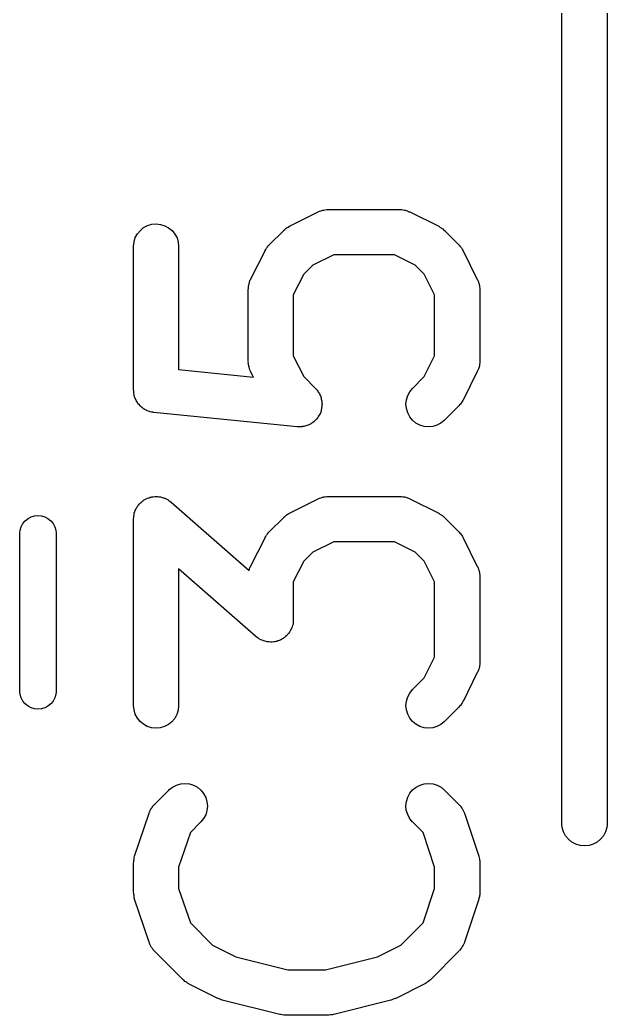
# Model space of a CAD drawing. Extents: x 50 to 150, y -150 to -50.
# Drawn here: x 130.15 to 132.1, y -91.837 to -88.533 of the extents above; entities that cross this region are included whole.
import ezdxf

# ---------------------------------------------------------------- set-up
doc = ezdxf.new("R2010")
doc.units = 0
doc.layers.add('BLACK', color=7, linetype='CONTINUOUS')

msp = doc.modelspace()

# ---------------------------------------------------------------- linework, layer by layer
at = {"layer": 'BLACK', "linetype": 'CONTINUOUS'}
for p, q in [((131.95, -91.2037), (131.95, -86.7963)), ((132.1, -86.7963), (132.1, -91.2037)), ((131.045, -89.2186), (131.14, -89.171)), ((131.14, -89.171), (131.141, -89.1706)), ((131.141, -89.1706), (131.143, -89.1698)), ((131.143, -89.1698), (131.145, -89.1688)), ((131.145, -89.1688), (131.15, -89.1673)), ((131.15, -89.1673), (131.155, -89.1655)), ((131.155, -89.1655), (131.157, -89.1652)), ((131.157, -89.1652), (131.159, -89.1645)), ((131.159, -89.1645), (131.164, -89.164)), ((131.164, -89.164), (131.169, -89.1632)), ((131.169, -89.1632), (131.172, -89.1633)), ((131.172, -89.1633), (131.174, -89.1631)), ((131.174, -89.1631), (131.412, -89.1631)), ((131.412, -89.1631), (131.413, -89.1631)), ((131.413, -89.1631), (131.415, -89.1633)), ((131.415, -89.1633), (131.417, -89.1633)), ((131.417, -89.1633), (131.422, -89.1642)), ((131.422, -89.1642), (131.427, -89.1647)), ((131.427, -89.1647), (131.43, -89.1654)), ((131.43, -89.1654), (131.432, -89.1658)), ((131.432, -89.1658), (131.437, -89.1676)), ((131.437, -89.1676), (131.441, -89.1692)), ((131.441, -89.1692), (131.443, -89.1702)), ((131.443, -89.1702), (131.445, -89.171)), ((131.445, -89.171), (131.541, -89.2186)), ((130.55, -89.2321), (130.561, -89.223)), ((130.561, -89.223), (130.574, -89.2162)), ((130.574, -89.2162), (130.588, -89.212)), ((130.588, -89.212), (130.603, -89.2107)), ((130.603, -89.2107), (130.617, -89.2122)), ((130.617, -89.2122), (130.631, -89.2166)), ((130.631, -89.2166), (130.644, -89.2235)), ((130.644, -89.2235), (130.656, -89.2329)), ((131.033, -89.2264), (131.035, -89.2248)), ((131.035, -89.2248), (131.038, -89.2228)), ((131.038, -89.2228), (131.041, -89.2209)), ((131.041, -89.2209), (131.045, -89.2186)), ((131.541, -89.2186), (131.542, -89.2191)), ((131.542, -89.2191), (131.545, -89.2214)), ((131.545, -89.2214), (131.549, -89.2234)), ((131.549, -89.2234), (131.551, -89.2254)), ((131.551, -89.2254), (131.554, -89.2271)), ((130.529, -89.2701), (130.533, -89.2562)), ((130.533, -89.2562), (130.54, -89.2433)), ((130.54, -89.2433), (130.55, -89.2321)), ((130.656, -89.2329), (130.665, -89.2442)), ((130.665, -89.2442), (130.672, -89.2571)), ((130.672, -89.2571), (130.676, -89.2711)), ((130.978, -89.2803), (131.026, -89.2327)), ((131.026, -89.2319), (131.03, -89.2293)), ((131.026, -89.2327), (131.026, -89.2319)), ((131.03, -89.2293), (131.033, -89.2264)), ((131.554, -89.2271), (131.557, -89.23)), ((131.557, -89.23), (131.56, -89.2327)), ((131.56, -89.2327), (131.608, -89.2803)), ((130.527, -89.2847), (130.529, -89.2701)), ((130.527, -89.2857), (130.527, -89.2847)), ((130.527, -89.7619), (130.527, -89.2857)), ((130.676, -89.2711), (130.677, -89.2857)), ((130.677, -89.2857), (130.677, -89.694)), ((130.967, -89.2953), (130.969, -89.2916)), ((130.969, -89.2916), (130.971, -89.2892)), ((130.971, -89.2892), (130.972, -89.2866)), ((130.972, -89.2866), (130.975, -89.2836)), ((130.975, -89.2836), (130.978, -89.2803)), ((131.608, -89.2803), (131.609, -89.281)), ((131.609, -89.281), (131.611, -89.2843)), ((131.611, -89.2843), (131.614, -89.2874)), ((131.614, -89.2874), (131.616, -89.29)), ((131.616, -89.29), (131.618, -89.2925)), ((130.916, -89.395), (130.964, -89.2998)), ((130.964, -89.2989), (130.967, -89.2953)), ((130.964, -89.2998), (130.964, -89.2989)), ((131.192, -89.3131), (131.123, -89.3474)), ((131.394, -89.3131), (131.192, -89.3131)), ((131.463, -89.3474), (131.394, -89.3131)), ((131.618, -89.2925), (131.62, -89.2962)), ((131.62, -89.2962), (131.622, -89.2998)), ((131.622, -89.2998), (131.669, -89.395)), ((131.123, -89.3474), (131.093, -89.3778)), ((131.493, -89.3778), (131.463, -89.3474)), ((131.093, -89.3778), (131.058, -89.4463)), ((131.527, -89.4463), (131.493, -89.3778)), ((130.909, -89.4181), (130.91, -89.413)), ((130.909, -89.4231), (130.909, -89.4181)), ((130.909, -89.4253), (130.909, -89.4231)), ((130.91, -89.413), (130.911, -89.4109)), ((130.911, -89.4087), (130.913, -89.4039)), ((130.911, -89.4109), (130.911, -89.4087)), ((130.913, -89.4039), (130.914, -89.399)), ((130.914, -89.399), (130.915, -89.3971)), ((130.915, -89.3971), (130.916, -89.395)), ((131.669, -89.395), (131.67, -89.396)), ((131.67, -89.396), (131.671, -89.398)), ((131.671, -89.398), (131.672, -89.4)), ((131.672, -89.4), (131.673, -89.4049)), ((131.673, -89.4049), (131.675, -89.4097)), ((131.675, -89.4097), (131.675, -89.4119)), ((131.675, -89.4119), (131.676, -89.414)), ((131.676, -89.414), (131.676, -89.4191)), ((131.676, -89.4191), (131.677, -89.4242)), ((131.677, -89.4242), (131.677, -89.4264)), ((130.908, -89.4275), (130.909, -89.4253)), ((130.908, -89.4286), (130.908, -89.4275)), ((130.908, -89.6667), (130.908, -89.4286)), ((131.058, -89.4463), (131.058, -89.649)), ((131.527, -89.649), (131.527, -89.4463)), ((131.677, -89.4264), (131.677, -89.4286)), ((131.677, -89.4286), (131.677, -89.6667)), ((131.058, -89.649), (131.093, -89.7175)), ((131.493, -89.7175), (131.527, -89.649)), ((130.909, -89.6689), (130.908, -89.6667)), ((130.908, -89.6711), (130.909, -89.6689)), ((130.909, -89.6761), (130.908, -89.6711)), ((130.91, -89.6812), (130.909, -89.6761)), ((130.91, -89.6834), (130.91, -89.6812)), ((130.911, -89.6855), (130.91, -89.6834)), ((130.913, -89.6903), (130.911, -89.6855)), ((131.675, -89.6865), (131.673, -89.6913)), ((131.676, -89.6823), (131.675, -89.6844)), ((131.675, -89.6844), (131.675, -89.6865)), ((131.677, -89.6721), (131.676, -89.6772)), ((131.676, -89.6772), (131.676, -89.6823)), ((131.677, -89.6667), (131.677, -89.6677)), ((131.677, -89.6677), (131.677, -89.6699)), ((131.677, -89.6699), (131.677, -89.6721)), ((130.677, -89.694), (130.926, -89.7188)), ((130.914, -89.6952), (130.913, -89.6903)), ((130.915, -89.6972), (130.914, -89.6952)), ((130.916, -89.6993), (130.915, -89.6972)), ((130.916, -89.7002), (130.916, -89.6993)), ((130.926, -89.7188), (130.916, -89.7002)), ((131.093, -89.7175), (131.132, -89.7565)), ((131.454, -89.7565), (131.493, -89.7175)), ((131.669, -89.7002), (131.622, -89.7954)), ((131.67, -89.6981), (131.669, -89.7002)), ((131.671, -89.6962), (131.67, -89.6981)), ((131.673, -89.6913), (131.671, -89.6962)), ((130.528, -89.7652), (130.527, -89.7619)), ((130.528, -89.7686), (130.528, -89.7652)), ((130.528, -89.7725), (130.528, -89.7686)), ((130.529, -89.7765), (130.528, -89.7725)), ((130.53, -89.7797), (130.529, -89.7765)), ((130.53, -89.7829), (130.53, -89.7797)), ((130.532, -89.7866), (130.53, -89.7829)), ((130.533, -89.7905), (130.532, -89.7866)), ((131.132, -89.7565), (131.132, -89.7572)), ((131.132, -89.7572), (131.135, -89.7601)), ((131.135, -89.7601), (131.137, -89.7626)), ((131.137, -89.7626), (131.139, -89.7658)), ((131.139, -89.7658), (131.141, -89.7687)), ((131.141, -89.7687), (131.143, -89.7719)), ((131.143, -89.7719), (131.145, -89.7749)), ((131.145, -89.7749), (131.146, -89.7784)), ((131.146, -89.7784), (131.148, -89.7817)), ((131.148, -89.7817), (131.149, -89.7851)), ((131.149, -89.7851), (131.151, -89.7885)), ((131.434, -89.7947), (131.438, -89.7807)), ((131.438, -89.7807), (131.445, -89.7678)), ((131.445, -89.7678), (131.454, -89.7565)), ((130.535, -89.7934), (130.533, -89.7905)), ((130.536, -89.7965), (130.535, -89.7934)), ((130.538, -89.7999), (130.536, -89.7965)), ((130.54, -89.8034), (130.538, -89.7999)), ((130.542, -89.806), (130.54, -89.8034)), ((130.544, -89.8088), (130.542, -89.806)), ((130.547, -89.8117), (130.544, -89.8088)), ((130.549, -89.8148), (130.547, -89.8117)), ((130.552, -89.8169), (130.549, -89.8148)), ((130.554, -89.8193), (130.552, -89.8169)), ((130.557, -89.8215), (130.554, -89.8193)), ((131.151, -89.7885), (131.151, -89.7921)), ((131.151, -89.7921), (131.152, -89.7957)), ((131.152, -89.7957), (131.153, -89.7993)), ((131.153, -89.8175), (131.152, -89.8212)), ((131.153, -89.7993), (131.153, -89.8029)), ((131.153, -89.8029), (131.153, -89.8066)), ((131.153, -89.8066), (131.154, -89.8103)), ((131.154, -89.8103), (131.153, -89.8139)), ((131.153, -89.8139), (131.153, -89.8175)), ((131.432, -89.8093), (131.434, -89.7947)), ((131.434, -89.8238), (131.432, -89.8093)), ((131.608, -89.8149), (131.56, -89.8626)), ((131.61, -89.8117), (131.608, -89.8149)), ((131.613, -89.8087), (131.61, -89.8117)), ((131.615, -89.806), (131.613, -89.8087)), ((131.617, -89.8036), (131.615, -89.806)), ((131.619, -89.7999), (131.617, -89.8036)), ((131.621, -89.7964), (131.619, -89.7999)), ((131.622, -89.7954), (131.621, -89.7964)), ((130.56, -89.8241), (130.557, -89.8215)), ((130.563, -89.8257), (130.56, -89.8241)), ((130.566, -89.8276), (130.563, -89.8257)), ((130.57, -89.8291), (130.566, -89.8276)), ((130.573, -89.831), (130.57, -89.8291)), ((130.577, -89.832), (130.573, -89.831)), ((130.58, -89.8333), (130.577, -89.832)), ((130.583, -89.8342), (130.58, -89.8333)), ((130.587, -89.8354), (130.583, -89.8342)), ((130.591, -89.8357), (130.587, -89.8354)), ((130.594, -89.8364), (130.591, -89.8357)), ((130.595, -89.8365), (130.594, -89.8364)), ((131.071, -89.8842), (130.595, -89.8365)), ((131.141, -89.8517), (131.138, -89.8545)), ((131.142, -89.8484), (131.141, -89.8517)), ((131.144, -89.8453), (131.142, -89.8484)), ((131.146, -89.842), (131.144, -89.8453)), ((131.148, -89.8388), (131.146, -89.842)), ((131.149, -89.8353), (131.148, -89.8388)), ((131.15, -89.8318), (131.149, -89.8353)), ((131.151, -89.8283), (131.15, -89.8318)), ((131.152, -89.8249), (131.151, -89.8283)), ((131.152, -89.8212), (131.152, -89.8249)), ((131.438, -89.8379), (131.434, -89.8238)), ((131.445, -89.8508), (131.438, -89.8379)), ((131.454, -89.8622), (131.445, -89.8508)), ((131.075, -89.8842), (131.071, -89.8842)), ((131.078, -89.8845), (131.075, -89.8842)), ((131.082, -89.8842), (131.078, -89.8845)), ((131.086, -89.8842), (131.082, -89.8842)), ((131.089, -89.8835), (131.086, -89.8842)), ((131.093, -89.8831), (131.089, -89.8835)), ((131.096, -89.8821), (131.093, -89.8831)), ((131.1, -89.8814), (131.096, -89.8821)), ((131.103, -89.88), (131.1, -89.8814)), ((131.107, -89.879), (131.103, -89.88)), ((131.11, -89.8772), (131.107, -89.879)), ((131.114, -89.8758), (131.11, -89.8772)), ((131.117, -89.8738), (131.114, -89.8758)), ((131.12, -89.8721), (131.117, -89.8738)), ((131.123, -89.8698), (131.12, -89.8721)), ((131.126, -89.8677), (131.123, -89.8698)), ((131.128, -89.8652), (131.126, -89.8677)), ((131.131, -89.8629), (131.128, -89.8652)), ((131.134, -89.8601), (131.131, -89.8629)), ((131.136, -89.8574), (131.134, -89.8601)), ((131.138, -89.8545), (131.136, -89.8574)), ((131.465, -89.8716), (131.454, -89.8622)), ((131.478, -89.8786), (131.465, -89.8716)), ((131.492, -89.8829), (131.478, -89.8786)), ((131.506, -89.8845), (131.492, -89.8829)), ((131.521, -89.8832), (131.506, -89.8845)), ((131.535, -89.8792), (131.521, -89.8832)), ((131.548, -89.8724), (131.535, -89.8792)), ((131.559, -89.8633), (131.548, -89.8724)), ((131.56, -89.8626), (131.559, -89.8633)), ((130.579, -90.1196), (130.583, -90.118)), ((130.583, -90.118), (130.586, -90.1175)), ((130.586, -90.1175), (130.588, -90.1168)), ((130.588, -90.1168), (130.593, -90.1164)), ((130.593, -90.1164), (130.598, -90.1156)), ((130.598, -90.1156), (130.6, -90.1157)), ((130.6, -90.1157), (130.603, -90.1155)), ((130.603, -90.1155), (130.608, -90.116)), ((130.608, -90.116), (130.612, -90.1161)), ((130.612, -90.1161), (130.615, -90.1167)), ((130.615, -90.1167), (130.617, -90.117)), ((130.617, -90.117), (130.622, -90.1184)), ((131.15, -90.1197), (131.155, -90.1179)), ((131.155, -90.1179), (131.157, -90.1175)), ((131.157, -90.1175), (131.159, -90.1169)), ((131.159, -90.1169), (131.164, -90.1164)), ((131.164, -90.1164), (131.169, -90.1156)), ((131.169, -90.1156), (131.172, -90.1157)), ((131.172, -90.1157), (131.174, -90.1155)), ((131.174, -90.1155), (131.412, -90.1155)), ((131.412, -90.1155), (131.413, -90.1155)), ((131.413, -90.1155), (131.415, -90.1157)), ((131.415, -90.1157), (131.417, -90.1157)), ((131.417, -90.1157), (131.422, -90.1165)), ((131.422, -90.1165), (131.427, -90.1171)), ((131.427, -90.1171), (131.43, -90.1178)), ((131.43, -90.1178), (131.432, -90.1182)), ((130.538, -90.1525), (130.539, -90.1504)), ((130.539, -90.1504), (130.54, -90.1481)), ((130.54, -90.1481), (130.544, -90.1445)), ((130.544, -90.1445), (130.546, -90.1407)), ((130.546, -90.1407), (130.548, -90.1389)), ((130.548, -90.1389), (130.55, -90.1369)), ((130.55, -90.1369), (130.554, -90.1339)), ((130.554, -90.1339), (130.557, -90.1307)), ((130.557, -90.1307), (130.559, -90.1294)), ((130.559, -90.1294), (130.561, -90.1277)), ((130.561, -90.1277), (130.565, -90.1255)), ((130.565, -90.1255), (130.569, -90.1231)), ((130.569, -90.1231), (130.572, -90.1222)), ((130.572, -90.1222), (130.574, -90.1209)), ((130.574, -90.1209), (130.579, -90.1196)), ((130.622, -90.1184), (130.627, -90.1195)), ((130.627, -90.1195), (130.629, -90.1206)), ((130.629, -90.1206), (130.631, -90.1213)), ((130.631, -90.1213), (130.636, -90.1236)), ((130.636, -90.1236), (130.64, -90.1255)), ((130.64, -90.1255), (130.642, -90.127)), ((130.642, -90.127), (130.644, -90.1283)), ((130.644, -90.1283), (130.648, -90.1313)), ((130.648, -90.1313), (130.652, -90.134)), ((130.652, -90.134), (130.911, -90.3609)), ((131.045, -90.171), (131.14, -90.1234)), ((131.14, -90.1234), (131.141, -90.1229)), ((131.141, -90.1229), (131.143, -90.1222)), ((131.143, -90.1222), (131.145, -90.1211)), ((131.145, -90.1211), (131.15, -90.1197)), ((131.432, -90.1182), (131.437, -90.12)), ((131.437, -90.12), (131.441, -90.1215)), ((131.441, -90.1215), (131.443, -90.1226)), ((131.443, -90.1226), (131.445, -90.1234)), ((131.445, -90.1234), (131.541, -90.171)), ((130.177, -90.1886), (130.187, -90.183)), ((130.187, -90.183), (130.198, -90.1796)), ((130.198, -90.1796), (130.21, -90.1785)), ((130.21, -90.1785), (130.222, -90.1796)), ((130.222, -90.1796), (130.233, -90.183)), ((130.233, -90.183), (130.243, -90.1886)), ((130.528, -90.1801), (130.529, -90.1775)), ((130.528, -90.1847), (130.528, -90.1801)), ((130.529, -90.1749), (130.53, -90.1704)), ((130.529, -90.1775), (130.529, -90.1749)), ((130.53, -90.1704), (130.532, -90.1658)), ((130.532, -90.1658), (130.533, -90.1634)), ((130.533, -90.1609), (130.536, -90.1568)), ((130.533, -90.1634), (130.533, -90.1609)), ((130.536, -90.1568), (130.538, -90.1525)), ((131.026, -90.1843), (131.03, -90.1817)), ((131.03, -90.1817), (131.033, -90.1788)), ((131.033, -90.1788), (131.035, -90.1771)), ((131.035, -90.1771), (131.038, -90.1752)), ((131.038, -90.1752), (131.041, -90.1733)), ((131.041, -90.1733), (131.045, -90.171)), ((131.541, -90.171), (131.542, -90.1715)), ((131.542, -90.1715), (131.545, -90.1738)), ((131.545, -90.1738), (131.549, -90.1758)), ((131.549, -90.1758), (131.551, -90.1778)), ((131.551, -90.1778), (131.554, -90.1795)), ((131.554, -90.1795), (131.557, -90.1824)), ((131.557, -90.1824), (131.56, -90.1851)), ((130.151, -90.227), (130.154, -90.2157)), ((130.154, -90.2157), (130.16, -90.2053)), ((130.16, -90.2053), (130.167, -90.1961)), ((130.167, -90.1961), (130.177, -90.1886)), ((130.243, -90.1886), (130.253, -90.1961)), ((130.253, -90.1961), (130.26, -90.2053)), ((130.26, -90.2053), (130.266, -90.2157)), ((130.266, -90.2157), (130.269, -90.227)), ((130.527, -90.1894), (130.528, -90.1847)), ((130.527, -90.1905), (130.527, -90.1894)), ((130.527, -90.8095), (130.527, -90.1905)), ((130.978, -90.2327), (131.026, -90.1851)), ((131.026, -90.1851), (131.026, -90.1843)), ((131.56, -90.1851), (131.608, -90.2327)), ((130.15, -90.2358), (130.151, -90.227)), ((130.15, -90.7642), (130.15, -90.2358)), ((130.269, -90.227), (130.27, -90.2358)), ((130.27, -90.2358), (130.27, -90.7642)), ((130.964, -90.2512), (130.967, -90.2477)), ((130.967, -90.2477), (130.969, -90.244)), ((130.969, -90.244), (130.971, -90.2416)), ((130.971, -90.2416), (130.972, -90.239)), ((130.972, -90.239), (130.975, -90.2359)), ((130.975, -90.2359), (130.978, -90.2327)), ((131.608, -90.2327), (131.609, -90.2334)), ((131.609, -90.2334), (131.611, -90.2367)), ((131.611, -90.2367), (131.614, -90.2398)), ((131.614, -90.2398), (131.616, -90.2424)), ((131.616, -90.2424), (131.618, -90.2449)), ((131.618, -90.2449), (131.62, -90.2486)), ((131.62, -90.2486), (131.622, -90.2522)), ((130.916, -90.3474), (130.964, -90.2522)), ((130.964, -90.2522), (130.964, -90.2512)), ((131.192, -90.2655), (131.123, -90.2997)), ((131.394, -90.2655), (131.192, -90.2655)), ((131.463, -90.2997), (131.394, -90.2655)), ((131.622, -90.2522), (131.669, -90.3474)), ((131.123, -90.2997), (131.093, -90.3301)), ((131.493, -90.3301), (131.463, -90.2997)), ((130.915, -90.3495), (130.916, -90.3474)), ((131.093, -90.3301), (131.058, -90.3987)), ((131.527, -90.3987), (131.493, -90.3301)), ((131.669, -90.3474), (131.67, -90.3483)), ((131.67, -90.3483), (131.671, -90.3504)), ((130.934, -90.5803), (130.677, -90.3558)), ((130.677, -90.3558), (130.677, -90.8095)), ((130.911, -90.3609), (130.913, -90.3563)), ((130.913, -90.3563), (130.914, -90.3514)), ((130.914, -90.3514), (130.915, -90.3495)), ((131.671, -90.3504), (131.672, -90.3524)), ((131.672, -90.3524), (131.673, -90.3573)), ((131.673, -90.3573), (131.675, -90.3621)), ((131.675, -90.3621), (131.675, -90.3643)), ((131.675, -90.3643), (131.676, -90.3664)), ((131.676, -90.3664), (131.676, -90.3715)), ((131.676, -90.3715), (131.677, -90.3765)), ((131.677, -90.3765), (131.677, -90.3788)), ((131.677, -90.3788), (131.677, -90.381)), ((131.677, -90.381), (131.677, -90.6667)), ((131.058, -90.3987), (131.058, -90.5238)), ((131.527, -90.649), (131.527, -90.3987)), ((131.055, -90.5439), (131.054, -90.5485)), ((131.057, -90.5394), (131.055, -90.5439)), ((131.058, -90.5342), (131.057, -90.5368)), ((131.057, -90.5368), (131.057, -90.5394)), ((131.058, -90.5238), (131.058, -90.5249)), ((131.058, -90.5249), (131.058, -90.5295)), ((131.058, -90.5295), (131.058, -90.5342)), ((130.938, -90.583), (130.934, -90.5803)), ((131.032, -90.5803), (131.029, -90.5835)), ((131.036, -90.5774), (131.032, -90.5803)), ((131.037, -90.5754), (131.036, -90.5774)), ((131.039, -90.5736), (131.037, -90.5754)), ((131.042, -90.5698), (131.039, -90.5736)), ((131.045, -90.5662), (131.042, -90.5698)), ((131.046, -90.5639), (131.045, -90.5662)), ((131.048, -90.5617), (131.046, -90.5639)), ((131.05, -90.5575), (131.048, -90.5617)), ((131.052, -90.5534), (131.05, -90.5575)), ((131.053, -90.5508), (131.052, -90.5534)), ((131.054, -90.5485), (131.053, -90.5508)), ((130.941, -90.586), (130.938, -90.583)), ((130.944, -90.5872), (130.941, -90.586)), ((130.946, -90.5888), (130.944, -90.5872)), ((130.95, -90.5907), (130.946, -90.5888)), ((130.954, -90.5929), (130.95, -90.5907)), ((130.957, -90.5937), (130.954, -90.5929)), ((130.959, -90.5948), (130.957, -90.5937)), ((130.964, -90.5959), (130.959, -90.5948)), ((130.968, -90.5973), (130.964, -90.5959)), ((130.971, -90.5976), (130.968, -90.5973)), ((130.973, -90.5982), (130.971, -90.5976)), ((130.978, -90.5983), (130.973, -90.5982)), ((130.983, -90.5988), (130.978, -90.5983)), ((130.985, -90.5986), (130.983, -90.5988)), ((130.988, -90.5987), (130.985, -90.5986)), ((130.993, -90.5979), (130.988, -90.5987)), ((130.997, -90.5975), (130.993, -90.5979)), ((131, -90.5967), (130.997, -90.5975)), ((131.003, -90.5963), (131, -90.5967)), ((131.007, -90.5947), (131.003, -90.5963)), ((131.011, -90.5933), (131.007, -90.5947)), ((131.014, -90.5921), (131.011, -90.5933)), ((131.016, -90.5912), (131.014, -90.5921)), ((131.02, -90.5887), (131.016, -90.5912)), ((131.024, -90.5866), (131.02, -90.5887)), ((131.026, -90.5849), (131.024, -90.5866)), ((131.029, -90.5835), (131.026, -90.5849)), ((131.493, -90.7175), (131.527, -90.649)), ((131.677, -90.6721), (131.676, -90.6772)), ((131.676, -90.6772), (131.676, -90.6823)), ((131.677, -90.6667), (131.677, -90.6677)), ((131.677, -90.6677), (131.677, -90.6699)), ((131.677, -90.6699), (131.677, -90.6721)), ((131.669, -90.7002), (131.622, -90.7954)), ((131.67, -90.6981), (131.669, -90.7002)), ((131.671, -90.6962), (131.67, -90.6981)), ((131.673, -90.6913), (131.671, -90.6962)), ((131.675, -90.6865), (131.673, -90.6913)), ((131.676, -90.6823), (131.675, -90.6844)), ((131.675, -90.6844), (131.675, -90.6865)), ((131.454, -90.7565), (131.493, -90.7175)), ((130.151, -90.773), (130.15, -90.7642)), ((130.154, -90.7843), (130.151, -90.773)), ((130.269, -90.773), (130.266, -90.7843)), ((130.27, -90.7642), (130.269, -90.773)), ((131.438, -90.7807), (131.445, -90.7678)), ((131.445, -90.7678), (131.454, -90.7565)), ((130.16, -90.7947), (130.154, -90.7843)), ((130.167, -90.8039), (130.16, -90.7947)), ((130.177, -90.8114), (130.167, -90.8039)), ((130.187, -90.817), (130.177, -90.8114)), ((130.243, -90.8114), (130.233, -90.817)), ((130.253, -90.8039), (130.243, -90.8114)), ((130.26, -90.7947), (130.253, -90.8039)), ((130.266, -90.7843), (130.26, -90.7947)), ((130.529, -90.8241), (130.527, -90.8095)), ((130.677, -90.8106), (130.676, -90.8251)), ((130.677, -90.8095), (130.677, -90.8106)), ((131.432, -90.8093), (131.434, -90.7947)), ((131.434, -90.8238), (131.432, -90.8093)), ((131.434, -90.7947), (131.438, -90.7807)), ((131.61, -90.8117), (131.608, -90.8149)), ((131.613, -90.8087), (131.61, -90.8117)), ((131.615, -90.806), (131.613, -90.8087)), ((131.617, -90.8036), (131.615, -90.806)), ((131.619, -90.7999), (131.617, -90.8036)), ((131.621, -90.7964), (131.619, -90.7999)), ((131.622, -90.7954), (131.621, -90.7964)), ((130.198, -90.8204), (130.187, -90.817)), ((130.21, -90.8215), (130.198, -90.8204)), ((130.222, -90.8204), (130.21, -90.8215)), ((130.233, -90.817), (130.222, -90.8204)), ((130.533, -90.8381), (130.529, -90.8241)), ((130.54, -90.851), (130.533, -90.8381)), ((130.671, -90.8391), (130.664, -90.8519)), ((130.676, -90.8251), (130.671, -90.8391)), ((131.438, -90.8379), (131.434, -90.8238)), ((131.445, -90.8508), (131.438, -90.8379)), ((131.608, -90.8149), (131.56, -90.8626)), ((130.549, -90.8624), (130.54, -90.851)), ((130.56, -90.8717), (130.549, -90.8624)), ((130.573, -90.8787), (130.56, -90.8717)), ((130.643, -90.8723), (130.63, -90.8791)), ((130.655, -90.8631), (130.643, -90.8723)), ((130.664, -90.8519), (130.655, -90.8631)), ((131.454, -90.8622), (131.445, -90.8508)), ((131.465, -90.8716), (131.454, -90.8622)), ((131.478, -90.8786), (131.465, -90.8716)), ((131.548, -90.8724), (131.535, -90.8792)), ((131.559, -90.8633), (131.548, -90.8724)), ((131.56, -90.8626), (131.559, -90.8633)), ((130.587, -90.883), (130.573, -90.8787)), ((130.602, -90.8845), (130.587, -90.883)), ((130.616, -90.8832), (130.602, -90.8845)), ((130.63, -90.8791), (130.616, -90.8832)), ((131.492, -90.8829), (131.478, -90.8786)), ((131.506, -90.8845), (131.492, -90.8829)), ((131.521, -90.8832), (131.506, -90.8845)), ((131.535, -90.8792), (131.521, -90.8832)), ((130.657, -91.08), (130.67, -91.0732)), ((130.67, -91.0732), (130.684, -91.0691)), ((130.684, -91.0691), (130.698, -91.0679)), ((130.698, -91.0679), (130.713, -91.0694)), ((130.713, -91.0694), (130.727, -91.0738)), ((130.727, -91.0738), (130.74, -91.0808)), ((131.466, -91.0802), (131.479, -91.0734)), ((131.479, -91.0734), (131.493, -91.0692)), ((131.493, -91.0692), (131.507, -91.0679)), ((131.507, -91.0679), (131.522, -91.0693)), ((131.522, -91.0693), (131.536, -91.0736)), ((131.536, -91.0736), (131.549, -91.0805)), ((130.597, -91.1374), (130.645, -91.0898)), ((130.645, -91.0891), (130.657, -91.08)), ((130.645, -91.0898), (130.645, -91.0891)), ((130.74, -91.0808), (130.751, -91.0902)), ((130.751, -91.0902), (130.76, -91.1016)), ((130.76, -91.1016), (130.767, -91.1145)), ((131.438, -91.1136), (131.445, -91.1007)), ((131.445, -91.1007), (131.454, -91.0895)), ((131.454, -91.0895), (131.466, -91.0802)), ((131.549, -91.0805), (131.56, -91.0898)), ((131.56, -91.0898), (131.608, -91.1374)), ((130.591, -91.1448), (130.594, -91.1406)), ((130.594, -91.1406), (130.596, -91.1391)), ((130.596, -91.1391), (130.597, -91.1374)), ((130.767, -91.1145), (130.771, -91.1285)), ((130.771, -91.1285), (130.773, -91.1431)), ((131.432, -91.1421), (131.434, -91.1275)), ((131.433, -91.1567), (131.432, -91.1421)), ((131.434, -91.1275), (131.438, -91.1136)), ((131.608, -91.1374), (131.609, -91.1382)), ((131.609, -91.1382), (131.61, -91.1399)), ((131.61, -91.1399), (131.612, -91.1414)), ((131.612, -91.1414), (131.614, -91.1456)), ((130.531, -91.3096), (130.579, -91.1668)), ((130.579, -91.1658), (130.58, -91.1638)), ((130.579, -91.1668), (130.579, -91.1658)), ((130.58, -91.1638), (130.581, -91.1617)), ((130.581, -91.1617), (130.583, -91.1571)), ((130.583, -91.1571), (130.585, -91.1525)), ((130.585, -91.1525), (130.587, -91.1507)), ((130.587, -91.1507), (130.588, -91.1488)), ((130.588, -91.1488), (130.591, -91.1448)), ((130.767, -91.1717), (130.76, -91.1846)), ((130.771, -91.1577), (130.767, -91.1717)), ((130.773, -91.1431), (130.771, -91.1577)), ((131.438, -91.1707), (131.433, -91.1567)), ((131.444, -91.1837), (131.438, -91.1707)), ((131.614, -91.1456), (131.618, -91.1496)), ((131.618, -91.1496), (131.619, -91.1516)), ((131.619, -91.1516), (131.62, -91.1534)), ((131.62, -91.1534), (131.622, -91.1581)), ((131.622, -91.1581), (131.624, -91.1626)), ((131.624, -91.1626), (131.625, -91.1647)), ((131.625, -91.1647), (131.626, -91.1668)), ((131.626, -91.1668), (131.674, -91.3096)), ((130.751, -91.1959), (130.716, -91.231)), ((130.76, -91.1846), (130.751, -91.1959)), ((131.453, -91.1951), (131.444, -91.1837)), ((131.454, -91.1959), (131.453, -91.1951)), ((131.489, -91.231), (131.454, -91.1959)), ((131.951, -91.2147), (131.95, -91.2037)), ((132.1, -91.2037), (132.099, -91.2147)), ((130.716, -91.231), (130.677, -91.3455)), ((131.527, -91.3455), (131.489, -91.231)), ((131.955, -91.2288), (131.951, -91.2147)), ((131.962, -91.2419), (131.955, -91.2288)), ((132.095, -91.2288), (132.088, -91.2419)), ((132.099, -91.2147), (132.095, -91.2288)), ((131.972, -91.2533), (131.962, -91.2419)), ((131.983, -91.2627), (131.972, -91.2533)), ((131.996, -91.2696), (131.983, -91.2627)), ((132.01, -91.2739), (131.996, -91.2696)), ((132.025, -91.2754), (132.01, -91.2739)), ((132.04, -91.2739), (132.025, -91.2754)), ((132.054, -91.2696), (132.04, -91.2739)), ((132.067, -91.2627), (132.054, -91.2696)), ((132.078, -91.2533), (132.067, -91.2627)), ((132.088, -91.2419), (132.078, -91.2533)), ((130.527, -91.3323), (130.528, -91.3281)), ((130.527, -91.3333), (130.527, -91.3323)), ((130.527, -91.4286), (130.527, -91.3333)), ((130.528, -91.3239), (130.529, -91.3208)), ((130.528, -91.3281), (130.528, -91.3239)), ((130.529, -91.3177), (130.53, -91.3137)), ((130.529, -91.3208), (130.529, -91.3177)), ((130.53, -91.3137), (130.531, -91.3096)), ((131.674, -91.3096), (131.674, -91.3106)), ((131.674, -91.3106), (131.675, -91.3147)), ((131.675, -91.3147), (131.676, -91.3188)), ((131.676, -91.3188), (131.676, -91.3219)), ((131.676, -91.3219), (131.677, -91.3249)), ((131.677, -91.3249), (131.677, -91.3291)), ((131.677, -91.3291), (131.677, -91.3333)), ((131.677, -91.3333), (131.677, -91.4286)), ((130.677, -91.3455), (130.677, -91.4164)), ((131.527, -91.4164), (131.527, -91.3455)), ((130.528, -91.4328), (130.527, -91.4286)), ((130.528, -91.437), (130.528, -91.4328)), ((130.529, -91.44), (130.528, -91.437)), ((130.677, -91.4164), (130.716, -91.5309)), ((131.489, -91.5309), (131.527, -91.4164)), ((131.677, -91.438), (131.676, -91.4411)), ((131.677, -91.4286), (131.677, -91.4296)), ((131.677, -91.4296), (131.677, -91.4338)), ((131.677, -91.4338), (131.677, -91.438)), ((130.529, -91.4431), (130.529, -91.44)), ((130.53, -91.4472), (130.529, -91.4431)), ((130.531, -91.4513), (130.53, -91.4472)), ((130.531, -91.4523), (130.531, -91.4513)), ((130.579, -91.5951), (130.531, -91.4523)), ((131.674, -91.4523), (131.626, -91.5951)), ((131.676, -91.4442), (131.674, -91.4482)), ((131.674, -91.4482), (131.674, -91.4523)), ((131.676, -91.4411), (131.676, -91.4442)), ((130.716, -91.5309), (130.79, -91.605)), ((131.415, -91.605), (131.489, -91.5309)), ((130.58, -91.5972), (130.579, -91.5951)), ((130.58, -91.5993), (130.58, -91.5972)), ((130.583, -91.6038), (130.58, -91.5993)), ((130.585, -91.6085), (130.583, -91.6038)), ((131.624, -91.6003), (131.622, -91.6048)), ((131.625, -91.5981), (131.624, -91.6003)), ((131.626, -91.5961), (131.625, -91.5981)), ((131.626, -91.5951), (131.626, -91.5961)), ((130.586, -91.6103), (130.585, -91.6085)), ((130.587, -91.6123), (130.586, -91.6103)), ((130.59, -91.6163), (130.587, -91.6123)), ((130.593, -91.6205), (130.59, -91.6163)), ((130.595, -91.622), (130.593, -91.6205)), ((130.596, -91.6237), (130.595, -91.622)), ((130.597, -91.6245), (130.596, -91.6237)), ((130.692, -91.7197), (130.597, -91.6245)), ((130.79, -91.605), (130.867, -91.6435)), ((131.338, -91.6435), (131.415, -91.605)), ((131.608, -91.6245), (131.513, -91.7197)), ((131.609, -91.6228), (131.608, -91.6245)), ((131.611, -91.6213), (131.609, -91.6228)), ((131.614, -91.6171), (131.611, -91.6213)), ((131.617, -91.6131), (131.614, -91.6171)), ((131.618, -91.6112), (131.617, -91.6131)), ((131.619, -91.6094), (131.618, -91.6112)), ((131.622, -91.6048), (131.619, -91.6094)), ((130.867, -91.6435), (131.04, -91.6869)), ((131.165, -91.6869), (131.338, -91.6435)), ((131.04, -91.6869), (131.165, -91.6869)), ((130.695, -91.7224), (130.692, -91.7197)), ((130.698, -91.7253), (130.695, -91.7224)), ((130.701, -91.727), (130.698, -91.7253)), ((130.704, -91.729), (130.701, -91.727)), ((130.707, -91.731), (130.704, -91.729)), ((130.711, -91.7333), (130.707, -91.731)), ((130.712, -91.7337), (130.711, -91.7333)), ((130.807, -91.7814), (130.712, -91.7337)), ((131.493, -91.7337), (131.398, -91.7814)), ((131.497, -91.7315), (131.493, -91.7337)), ((131.5, -91.7296), (131.497, -91.7315)), ((131.503, -91.7276), (131.5, -91.7296)), ((131.505, -91.726), (131.503, -91.7276)), ((131.509, -91.7231), (131.505, -91.726)), ((131.512, -91.7204), (131.509, -91.7231)), ((131.513, -91.7197), (131.512, -91.7204)), ((130.807, -91.7815), (130.807, -91.7814)), ((130.808, -91.7817), (130.807, -91.7815)), ((130.814, -91.7841), (130.808, -91.7817)), ((130.821, -91.7866), (130.814, -91.7841)), ((130.821, -91.7867), (130.821, -91.7866)), ((130.821, -91.7868), (130.821, -91.7867)), ((130.822, -91.787), (130.821, -91.7868)), ((131.013, -91.8347), (130.822, -91.787)), ((131.382, -91.787), (131.192, -91.8347)), ((131.383, -91.7869), (131.382, -91.787)), ((131.39, -91.7845), (131.383, -91.7869)), ((131.383, -91.7869), (131.383, -91.7869)), ((131.396, -91.7821), (131.39, -91.7845)), ((131.397, -91.7819), (131.396, -91.7821)), ((131.398, -91.7814), (131.397, -91.7818)), ((131.397, -91.7818), (131.397, -91.7819)), ((131.014, -91.8349), (131.013, -91.8347)), ((131.015, -91.8353), (131.014, -91.8349)), ((131.021, -91.8359), (131.015, -91.8353)), ((131.027, -91.8368), (131.021, -91.8359)), ((131.188, -91.8355), (131.182, -91.8361)), ((131.19, -91.8351), (131.188, -91.8355)), ((131.191, -91.8349), (131.19, -91.8351)), ((131.192, -91.8347), (131.191, -91.8349)), ((131.029, -91.8367), (131.027, -91.8368)), ((131.03, -91.8369), (131.029, -91.8367)), ((131.031, -91.8369), (131.03, -91.8369)), ((131.174, -91.8369), (131.031, -91.8369)), ((131.175, -91.8368), (131.174, -91.8369)), ((131.176, -91.8369), (131.175, -91.8368)), ((131.182, -91.8361), (131.176, -91.8369))]:
    msp.add_line(p, q, dxfattribs=at)

doc.saveas('drawing.dxf')
